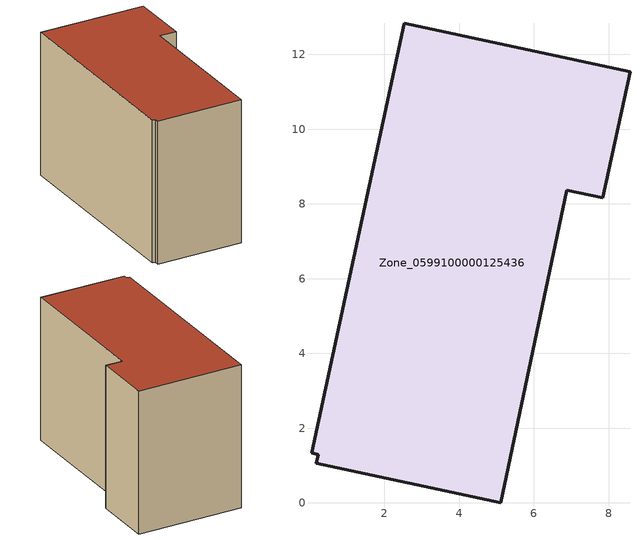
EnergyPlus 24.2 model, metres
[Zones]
Zone_0599100000125436
 floor ground (C_G): 7.85,8.17 6.89,8.37 5.11,0 0.18,1.06 0.23,1.29 0.05,1.34 2.53,12.84 8.57,11.54 z0
 wall outside (C_F): 6.89,8.37 7.85,8.17 8.57,11.54 2.53,12.84 0.05,1.34 0.23,1.29 0.18,1.06 5.11,0 6.89,8.37 z0:8.35
 roof outside (C_R): 0.23,1.29 0.18,1.06 5.11,0 6.89,8.37 7.85,8.17 8.57,11.54 2.53,12.84 0.05,1.34 z8.35
[BUILDING]
Pand.0599100000125436: North Axis=0; Terrain=City; Loads Convergence Tolerance Value=0.04; Temperature Convergence Tolerance Value=0.4; Solar Distribution=FullExterior; Maximum Number of Warmup Days=25; Minimum Number of Warmup Days=1
[Site:Location]
Rotterdam.The.Hague.AP_ZH_NLD Design_Conditions: Latitude=51.96; Longitude=4.45; Time Zone=1; Elevation=-4.5
[SITE:GROUNDTEMPERATURE:BUILDINGSURFACE]
18, 18, 18, 18, 18, 18, 18, 18, 18, 18, 18, 18
[MATERIAL] Thermal Absorptance=0.9; Solar Absorptance=0.7; Visible Absorptance=0.7
Name | Roughness | Thickness | Conductivity | Density | Specific Heat
G.TI.1975-1991 | MediumSmooth | 0.15 | 0.288461 | 540 | 1210
F.TI.1975-1991 | Rough | 0.3 | 0.230769 | 1920 | 840
R.TI.1975-1991 | MediumRough | 0.2 | 0.153846 | 1500 | 1000
[CONSTRUCTION]
C_G: G.TI.1975-1991
C_F: F.TI.1975-1991
C_R: R.TI.1975-1991
[ZONE]
Zone_0599100000125436: Type=1; Multiplier=1; Ceiling Height=Autocalculate; Volume=Autocalculate; Floor Area=autocalculate; Part of Total Floor Area=Yes
[ZONEINFILTRATION:DESIGNFLOWRATE]
Infil_Zone_0599100000125436: Zone or ZoneList or Space or SpaceList=Zone_0599100000125436; Schedule=AlwaysOn; Design Flow Rate Calculation Method=Flow/Area; Flow Rate per Floor Area=0.003; Constant Term Coefficient=1; Temperature Term Coefficient=0; Velocity Term Coefficient=0; Velocity Squared Term Coefficient=0
[HVACTEMPLATE:ZONE:IDEALLOADSAIRSYSTEM]
Zone_0599100000125436: Maximum Heating Supply Air Temperature=50; Minimum Cooling Supply Air Temperature=13; Maximum Heating Supply Air Humidity Ratio=0.0156; Minimum Cooling Supply Air Humidity Ratio=0.0077; Heating Limit=NoLimit; Cooling Limit=NoLimit; Dehumidification Control Type=ConstantSensibleHeatRatio; Cooling Sensible Heat Ratio=0.7; Dehumidification Setpoint=60; Humidification Control Type=None; Humidification Setpoint=30; Outdoor Air Method=None; Outdoor Air Flow Rate per Person=0.00944; Outdoor Air Flow Rate per Zone Floor Area=0; Outdoor Air Flow Rate per Zone=0; Demand Controlled Ventilation Type=None; Outdoor Air Economizer Type=NoEconomizer; Heat Recovery Type=None; Sensible Heat Recovery Effectiveness=0.7; Latent Heat Recovery Effectiveness=0.65
[ZONECONTROL:THERMOSTAT]
ThermostatControl_Zone_0599100000125436: Zone or ZoneList=Zone_0599100000125436; Control Type Schedule=DualSetpointControlType; Control 1=Thermostat_Zone_0599100000125436; Temperature Difference Between Cutout And Setpoint=0
[THERMOSTATSETPOINT:DUALSETPOINT]
Thermostat_Zone_0599100000125436: Heating Setpoint Temperature Schedule=HeatingSetpoint_Zone_0599100000125436; Cooling Setpoint Temperature Schedule=CoolingSetpoint_Zone_0599100000125436
[SCHEDULE:COMPACT]
HeatingSetpoint_Zone_0599100000125436: Through: 12/31, For: AllDays, Until: 24:00, 21
CoolingSetpoint_Zone_0599100000125436: Through: 12/31, For: AllDays, Until: 24:00, 24
DualSetpointControlType: Through: 12/31, For: AllDays, Until: 24:00, 4
AlwaysOn: Through: 12/31, For: AllDays, Until: 24:00, 1
